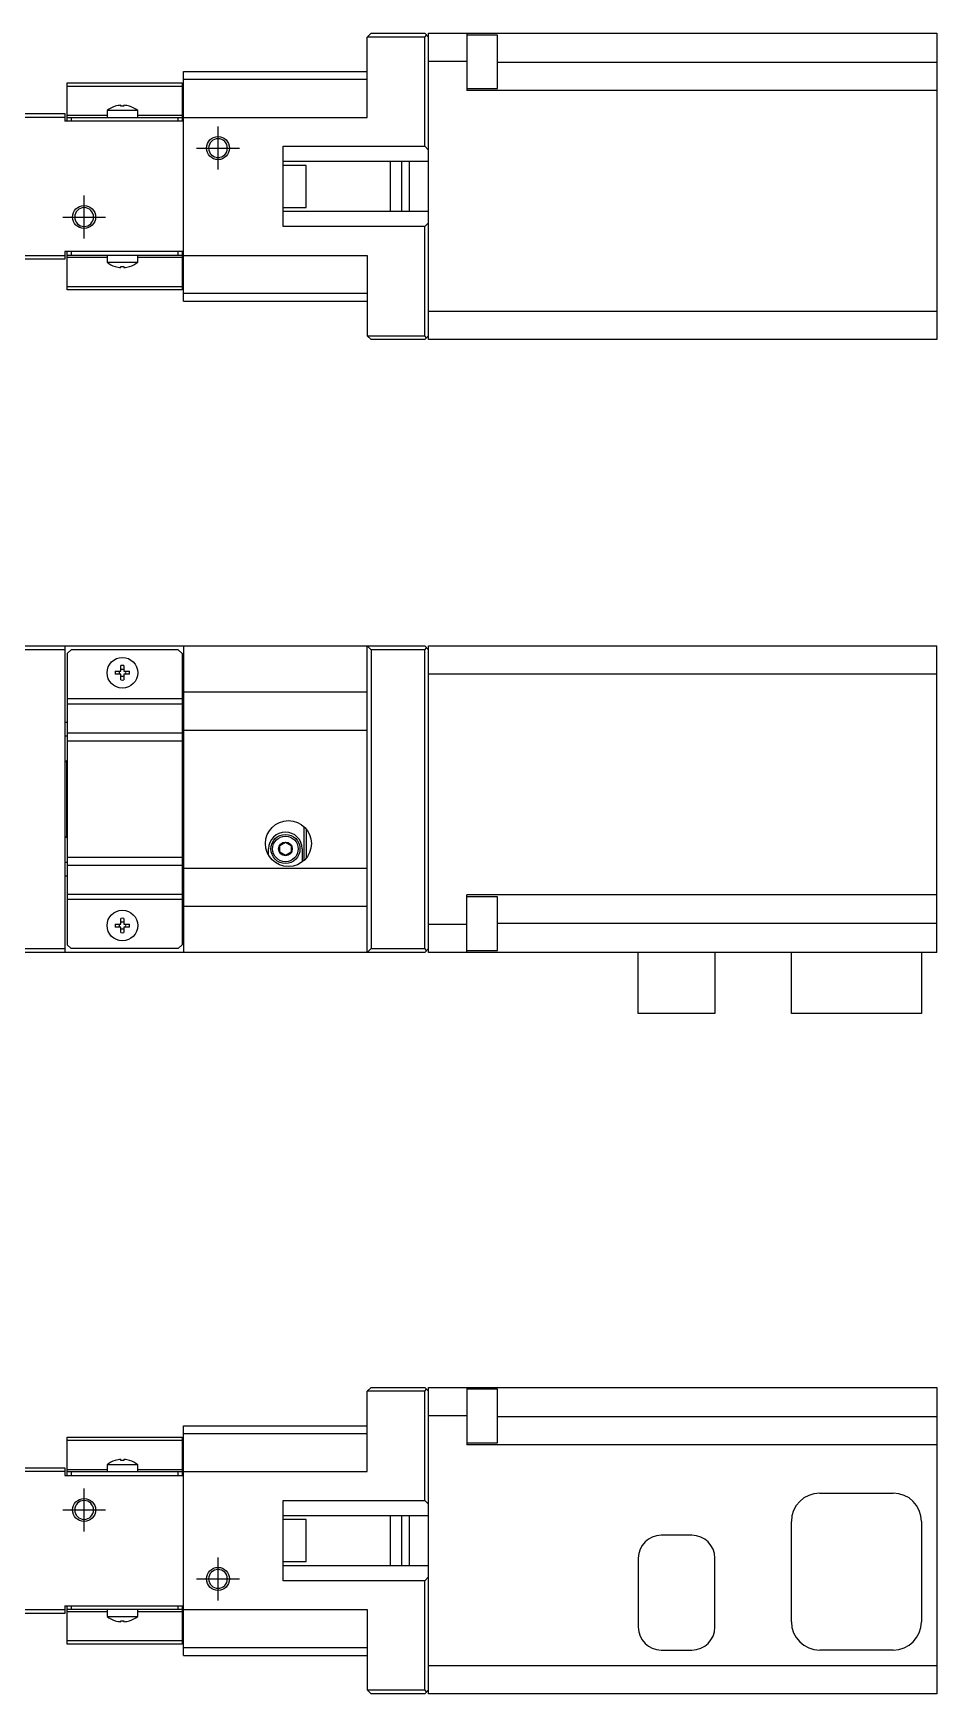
# Model space of a CAD drawing. Extents: x 0 to 599, y -8 to 227.
# Drawn here: x 166.3 to 284.4, y 10 to 226.8 of the extents above; entities that cross this region are included whole.
import ezdxf

# ---------------------------------------------------------------- set-up
doc = ezdxf.new("R2010")
doc.units = 0
doc.header["$LTSCALE"] = 0.5
doc.linetypes.add('CENTER', pattern=[50.8, 31.75, -6.35, 6.35, -6.35])
for name, color, linetype in [('MSM_CENTER', 1, 'CENTER'), ('MSM_CONTINUOUS', 7, 'CONTINUOUS'), ('MSM_NARROW', 5, 'CONTINUOUS')]:
    doc.layers.add(name, color=color, linetype=linetype)

msp = doc.modelspace()

# ---------------------------------------------------------------- linework, layer by layer
at = {"layer": 'MSM_CENTER'}
for p, q in [((190.5, 209), (190.5, 214.6)), ((187.7, 211.8), (193.3, 211.8)), ((173, 200), (173, 205.6)), ((170.2, 202.8), (175.8, 202.8)), ((173, 31.2), (173, 36.8)), ((170.2, 34), (175.8, 34)), ((190.5, 22.2), (190.5, 27.8)), ((187.7, 25), (193.3, 25))]:
    msp.add_line(p, q, dxfattribs=at)
at = {"layer": 'MSM_CONTINUOUS'}
for p, q in [((210.5, 226.8), (210, 226.3)), ((217.5, 226.3), (210, 226.3)), ((210, 215.8), (210, 226.3)), ((210.5, 226.8), (217.5, 226.8)), ((218, 226.3), (217.5, 226.8)), ((217.5, 226.3), (217.75, 226.55)), ((217.5, 212.05), (217.5, 226.3)), ((218, 186.8), (218, 226.8)), ((218, 226.8), (284.4, 226.8)), ((223, 226.8), (223, 219.311775)), ((227, 226.563456), (223, 226.563456)), ((227, 219.563456), (227, 226.563456)), ((284.4, 226.8), (284.4, 186.8)), ((186, 221.8), (210, 221.8)), ((186, 191.8), (186, 221.8)), ((223, 223.1), (218, 223.1)), ((227, 223.011775), (284.4, 223.011775)), ((170.8, 215.3), (170.8, 220.3)), ((170.8, 220.3), (185.8, 220.3)), ((185.8, 219.86066), (170.8, 219.86066)), ((185.8, 220.3), (185.8, 215.3)), ((186, 220.8), (210, 220.8)), ((223, 219.563456), (227, 219.563456)), ((284.4, 219.311775), (223, 219.311775)), ((177.071292, 217.255732), (177.05, 217.255732)), ((177.8, 217.255732), (177.8, 217.387475)), ((178.2, 217.255732), (177.8, 217.255732)), ((178.2, 217.387475), (178.2, 217.255732)), ((178.95, 217.255732), (178.928709, 217.255732)), ((157, 216.3), (170.5, 216.3)), ((170.5, 215.8), (157, 215.8)), ((170.5, 216.3), (170.5, 215.3)), ((186, 215.3), (170.5, 215.3)), ((170.8, 216.092893), (176, 216.092893)), ((170.8, 215.8), (185.8, 215.8)), ((171.3, 215.8), (171.3, 215.3)), ((180, 216.697999), (176, 216.697999)), ((176, 216.697999), (176, 215.8)), ((180, 215.8), (180, 216.697999)), ((180, 216.092893), (185.8, 216.092893)), ((185.3, 215.3), (185.3, 215.8)), ((186, 215.8), (210, 215.8)), ((191.7, 211.532287), (191.7, 212.067713)), ((199, 212.05), (217.5, 212.05)), ((199, 201.55), (199, 212.05)), ((218, 211.55), (217.5, 212.05)), ((218, 210.05), (199, 210.05)), ((202, 209.55), (199, 209.55)), ((202, 204.05), (202, 209.55)), ((213, 210.05), (213, 203.55)), ((214.5, 203.55), (214.5, 210.05)), ((215.5, 203.55), (215.5, 210.05)), ((199, 204.05), (202, 204.05)), ((199, 203.55), (218, 203.55)), ((217.5, 201.55), (218, 202.05)), ((217.5, 201.55), (199, 201.55)), ((217.5, 187.3), (217.5, 201.55)), ((170.5, 197.3), (157.5, 197.3)), ((157.612373, 197.8), (170.5, 197.8)), ((186, 198.3), (170.5, 198.3)), ((170.5, 198.3), (170.5, 197.3)), ((170.8, 193.3), (170.8, 198.3)), ((185.8, 197.8), (170.8, 197.8)), ((176, 197.507106), (170.8, 197.507106)), ((171.3, 198.3), (171.3, 197.8)), ((176, 197.8), (176, 196.902)), ((180, 196.902), (180, 197.8)), ((185.8, 197.507106), (180, 197.507106)), ((185.3, 197.8), (185.3, 198.3)), ((185.8, 198.3), (185.8, 193.3)), ((186, 197.8), (210, 197.8)), ((210, 197.8), (210, 187.3)), ((176, 196.902), (180, 196.902)), ((177.05, 196.344267), (177.071292, 196.344267)), ((177.8, 196.344267), (178.2, 196.344267)), ((177.8, 196.212524), (177.8, 196.344267)), ((178.2, 196.344267), (178.2, 196.212524)), ((178.928709, 196.344267), (178.95, 196.344267)), ((170.8, 193.739339), (185.8, 193.739339)), ((185.8, 193.3), (170.8, 193.3)), ((210, 192.8), (186, 192.8)), ((186, 191.8), (210, 191.8)), ((218, 190.5), (284.4, 190.5)), ((210, 187.3), (217.5, 187.3)), ((210, 187.3), (210.5, 186.8)), ((217.5, 186.8), (210.5, 186.8)), ((217.75, 187.05), (217.5, 187.3)), ((217.5, 186.8), (218, 187.3)), ((284.4, 186.8), (218, 186.8)), ((157, 146.8), (217.5, 146.8)), ((170.5, 146.3), (158.112373, 146.3)), ((170.5, 146.8), (170.5, 106.8)), ((171.3, 146.3), (170.8, 145.8)), ((170.8, 145.8), (170.8, 107.8)), ((185.3, 146.3), (171.3, 146.3)), ((185.8, 145.8), (185.3, 146.3)), ((185.8, 145.8), (185.8, 107.8)), ((186, 146.8), (186, 106.8)), ((210, 146.8), (210.5, 146.3)), ((210, 106.8), (210, 146.8)), ((210.5, 146.3), (210.5, 107.3)), ((217.5, 146.3), (210.5, 146.3)), ((218, 146.3), (217.5, 146.8)), ((217.5, 146.3), (217.75, 146.55)), ((217.5, 107.3), (217.5, 146.3)), ((218, 106.8), (218, 146.8)), ((218, 146.8), (284.4, 146.8)), ((284.4, 106.8), (284.4, 146.8)), ((177.071292, 143.5), (177.8, 143.5)), ((177.8, 143.1), (177.071292, 143.1)), ((177.8, 143.5), (177.8, 144.228708)), ((177.8, 142.371291), (177.8, 143.1)), ((178.2, 144.228708), (178.2, 143.5)), ((178.2, 143.5), (178.928709, 143.5)), ((178.2, 143.1), (178.2, 142.371291)), ((178.928709, 143.1), (178.2, 143.1)), ((284.4, 143.1), (218, 143.1)), ((170.8, 139.92132), (185.8, 139.92132)), ((185.8, 139.214213), (170.8, 139.214213)), ((186, 140.8), (210, 140.8)), ((170.8, 136.8), (170.5, 136.8)), ((186, 136.8), (185.8, 136.8)), ((170.5, 135.05), (170.8, 135.05)), ((170.8, 135.446446), (185.8, 135.446446)), ((186, 135.8), (210, 135.8)), ((185.8, 134.385786), (170.8, 134.385786)), ((186, 134.07297), (185.8, 134.07297)), ((170.7, 131.8), (170.5, 131.6)), ((170.7, 131.8), (170.7, 121.8)), ((170.8, 131.8), (170.7, 131.8)), ((186, 131.57297), (185.8, 131.57297)), ((185.8, 129.07297), (186, 129.07297)), ((186, 124.527029), (185.8, 124.527029)), ((170.5, 122), (170.7, 121.8)), ((170.7, 121.8), (170.8, 121.8)), ((185.8, 122.027029), (186, 122.027029)), ((201.7, 123.236068), (201.7, 118.763932)), ((202, 122.926136), (202, 119.073864)), ((202, 122.8), (202.1, 122.8)), ((185.8, 119.527029), (186, 119.527029)), ((197.1, 119.503337), (197.1, 120.3)), ((198.55, 120.733012), (199.3, 121.166025)), ((198.55, 119.866987), (198.55, 120.733012)), ((199.3, 119.433974), (198.55, 119.866987)), ((199.3, 121.166025), (200.05, 120.733012)), ((200.05, 119.866987), (199.3, 119.433974)), ((200.05, 120.733012), (200.05, 119.866987)), ((201.5, 120.3), (201.5, 118.6)), ((170.8, 118.55), (170.5, 118.55)), ((170.8, 119.214213), (185.8, 119.214213)), ((185.8, 118.153553), (170.8, 118.153553)), ((186, 117.8), (210, 117.8)), ((170.5, 116.8), (170.8, 116.8)), ((185.8, 116.8), (186, 116.8)), ((170.8, 114.385786), (185.8, 114.385786)), ((185.8, 113.678679), (170.8, 113.678679)), ((210, 112.8), (186, 112.8)), ((223, 106.8), (223, 114.288225)), ((284.4, 114.288225), (223, 114.288225)), ((227, 114.036544), (223, 114.036544)), ((227, 107.036544), (227, 114.036544)), ((177.8, 110.5), (177.8, 111.228708)), ((178.2, 111.228708), (178.2, 110.5)), ((284.4, 110.588225), (227, 110.588225)), ((177.071292, 110.5), (177.8, 110.5)), ((177.8, 110.1), (177.071292, 110.1)), ((177.8, 109.371291), (177.8, 110.1)), ((178.2, 110.5), (178.928709, 110.5)), ((178.928709, 110.1), (178.2, 110.1)), ((178.2, 110.1), (178.2, 109.371291)), ((218, 110.5), (223, 110.5)), ((217.5, 106.8), (157, 106.8)), ((158.112373, 107.3), (170.5, 107.3)), ((170.8, 107.8), (171.3, 107.3)), ((185.3, 107.3), (171.3, 107.3)), ((185.3, 107.3), (185.8, 107.8)), ((210.5, 107.3), (210, 106.8)), ((210.5, 107.3), (217.5, 107.3)), ((217.75, 107.05), (217.5, 107.3)), ((217.5, 106.8), (218, 107.3)), ((284.4, 106.8), (218, 106.8)), ((223, 107.036544), (227, 107.036544)), ((245.4, 98.8), (245.4, 106.8)), ((255.4, 106.8), (255.4, 98.8)), ((265.4, 98.8), (265.4, 106.8)), ((282.4, 106.8), (282.4, 98.8)), ((255.4, 98.8), (245.4, 98.8)), ((282.4, 98.8), (265.4, 98.8)), ((210.5, 50), (210, 49.5)), ((210.5, 50), (217.5, 50)), ((218, 49.5), (217.5, 50)), ((218, 10), (218, 50)), ((218, 50), (284.4, 50)), ((223, 50), (223, 42.511775)), ((284.4, 50), (284.4, 10)), ((210, 39), (210, 49.5)), ((217.5, 49.5), (210, 49.5)), ((217.5, 49.5), (217.75, 49.75)), ((217.5, 35.25), (217.5, 49.5)), ((227, 49.763456), (223, 49.763456)), ((227, 42.763456), (227, 49.763456)), ((223, 46.3), (218, 46.3)), ((227, 46.211775), (284.4, 46.211775)), ((170.8, 38.5), (170.8, 43.5)), ((170.8, 43.5), (185.8, 43.5)), ((185.8, 43.5), (185.8, 38.5)), ((186, 15), (186, 45)), ((186, 45), (210, 45)), ((186, 44), (210, 44)), ((185.8, 43.060661), (170.8, 43.060661)), ((223, 42.763456), (227, 42.763456)), ((284.4, 42.511775), (223, 42.511775)), ((157.5, 39.5), (170.5, 39.5)), ((170.5, 39.5), (170.5, 38.5)), ((170.8, 39.292894), (176, 39.292894)), ((180, 39.898), (176, 39.898)), ((176, 39.898), (176, 39)), ((177.071292, 40.455733), (177.05, 40.455733)), ((177.8, 40.455733), (177.8, 40.587476)), ((178.2, 40.455733), (177.8, 40.455733)), ((178.2, 40.587476), (178.2, 40.455733)), ((178.95, 40.455733), (178.928709, 40.455733)), ((180, 39), (180, 39.898)), ((180, 39.292894), (185.8, 39.292894)), ((170.5, 39), (157.612373, 39)), ((170.5, 38.5), (186, 38.5)), ((170.8, 39), (185.8, 39)), ((171.3, 39), (171.3, 38.5)), ((185.3, 38.5), (185.3, 39)), ((186, 39), (210, 39)), ((199, 24.75), (199, 35.25)), ((199, 35.25), (217.5, 35.25)), ((218, 34.75), (217.5, 35.25)), ((269.1, 36.2), (278.7, 36.2)), ((218, 33.25), (199, 33.25)), ((202, 32.75), (199, 32.75)), ((202, 27.25), (202, 32.75)), ((213, 33.25), (213, 26.75)), ((214.5, 26.75), (214.5, 33.25)), ((215.5, 26.75), (215.5, 33.25)), ((252.4, 30.7), (248.4, 30.7)), ((265.4, 19.4), (265.4, 32.5)), ((282.4, 32.5), (282.4, 19.4)), ((199, 27.25), (202, 27.25)), ((199, 26.75), (218, 26.75)), ((245.4, 27.7), (245.4, 18.7)), ((255.4, 18.7), (255.4, 27.7)), ((191.7, 24.732287), (191.7, 25.267713)), ((217.5, 24.75), (199, 24.75)), ((217.5, 24.75), (218, 25.25)), ((217.5, 10.5), (217.5, 24.75)), ((170.5, 20.5), (70.5, 20.5)), ((163.5, 21), (170.5, 21)), ((170.5, 21.5), (186, 21.5)), ((170.5, 21.5), (170.5, 20.5)), ((170.8, 16.5), (170.8, 21.5)), ((185.8, 21), (170.8, 21)), ((176, 20.707107), (170.8, 20.707107)), ((171.3, 21.5), (171.3, 21)), ((176, 21), (176, 20.102001)), ((176, 20.102001), (180, 20.102001)), ((177.05, 19.544268), (177.071292, 19.544268)), ((177.8, 19.544268), (178.2, 19.544268)), ((177.8, 19.412525), (177.8, 19.544268)), ((178.2, 19.544268), (178.2, 19.412525)), ((178.928709, 19.544268), (178.95, 19.544268)), ((180, 20.102001), (180, 21)), ((185.8, 20.707107), (180, 20.707107)), ((185.3, 21), (185.3, 21.5)), ((185.8, 21.5), (185.8, 16.5)), ((186, 21), (210, 21)), ((210, 21), (210, 10.5)), ((170.8, 16.93934), (185.8, 16.93934)), ((185.8, 16.5), (170.8, 16.5)), ((210, 16), (186, 16)), ((248.4, 15.7), (252.4, 15.7)), ((278.7, 15.7), (269.1, 15.7)), ((186, 15), (210, 15)), ((218, 13.7), (284.4, 13.7)), ((210, 10.5), (217.5, 10.5)), ((210, 10.5), (210.5, 10)), ((217.5, 10), (210.5, 10)), ((217.75, 10.25), (217.5, 10.5)), ((217.5, 10), (218, 10.5)), ((284.4, 10), (218, 10))]:
    msp.add_line(p, q, dxfattribs=at)
at = {"layer": 'MSM_CONTINUOUS', "extrusion": (0, 0, -1)}
for centre in [(-190.5, 211.8), (-173, 202.8), (-173, 34), (-190.5, 25)]:
    msp.add_circle(centre, 1.2295, dxfattribs=at)
at = {"layer": 'MSM_CONTINUOUS'}
for centre, radius in [((178, 143.3), 2), ((199.7, 121), 3), ((199.3, 120.3), 1.9), ((199.3, 120.3), 1.66906), ((199.3, 120.3), 0.9), ((178, 110.3), 2)]:
    msp.add_circle(centre, radius, dxfattribs=at)
for centre, radius, start, end in [((178, 214.2), 3.2, 107.270005, 128.682187), ((178, 214.2), 3.193744, 93.59035, 106.905258), ((178, 214.2), 3.193744, 73.094742, 86.40965), ((178, 214.2), 3.2, 51.317813, 72.729995), ((178, 199.4), 3.2, 231.317813, 252.729995), ((178, 199.4), 3.193744, 253.094742, 266.40965), ((178, 199.4), 3.193744, 273.59035, 286.905258), ((178, 199.4), 3.2, 287.270005, 308.682187), ((178, 143.3), 0.95, 167.846803, 192.153197), ((178, 143.3), 0.435085, 152.633517, 207.366483), ((178, 143.3), 0.95, 77.846803, 102.153197), ((178, 143.3), 0.435085, 62.633517, 117.366483), ((178, 143.3), 0.435085, 332.633517, 27.366483), ((178, 143.3), 0.95, 347.846803, 12.153197), ((178, 143.3), 0.435085, 242.633517, 297.366483), ((178, 143.3), 0.95, 257.846803, 282.153197), ((199.3, 120.299984), 2.2, 0.000405, 179.999595), ((178, 110.3), 0.95, 77.846803, 102.153197), ((178, 110.3), 0.435085, 62.633517, 117.366483), ((178, 110.3), 0.95, 167.846803, 192.153197), ((178, 110.3), 0.435085, 152.633517, 207.366483), ((178, 110.3), 0.435085, 242.633517, 297.366483), ((178, 110.3), 0.95, 257.846803, 282.153197), ((178, 110.3), 0.435085, 332.633517, 27.366483), ((178, 110.3), 0.95, 347.846803, 12.153197), ((178, 37.4), 3.2, 107.270005, 128.682187), ((178, 37.4), 3.193744, 93.59035, 106.905258), ((178, 37.4), 3.193744, 73.094742, 86.40965), ((178, 37.4), 3.2, 51.317813, 72.729995), ((269.1, 32.5), 3.7, 90, 180), ((278.7, 32.5), 3.7, 0, 90), ((248.4, 27.7), 3, 90, 180), ((252.4, 27.7), 3, 0, 90), ((178, 22.6), 3.2, 231.317813, 252.729995), ((178, 22.6), 3.193744, 253.094742, 266.40965), ((178, 22.6), 3.193744, 273.59035, 286.905258), ((178, 22.6), 3.2, 287.270005, 308.682187), ((248.4, 18.7), 3, 180, 270), ((252.4, 18.7), 3, 270, 0), ((269.1, 19.4), 3.7, 180, 270), ((278.7, 19.4), 3.7, 270, 0)]:
    msp.add_arc(centre, radius, start, end, dxfattribs=at)
at = {"layer": 'MSM_NARROW'}
for centre in [(190.5, 211.8), (173, 202.8), (173, 34), (190.5, 25)]:
    msp.add_circle(centre, 1.5, dxfattribs=at)

doc.saveas('drawing.dxf')
